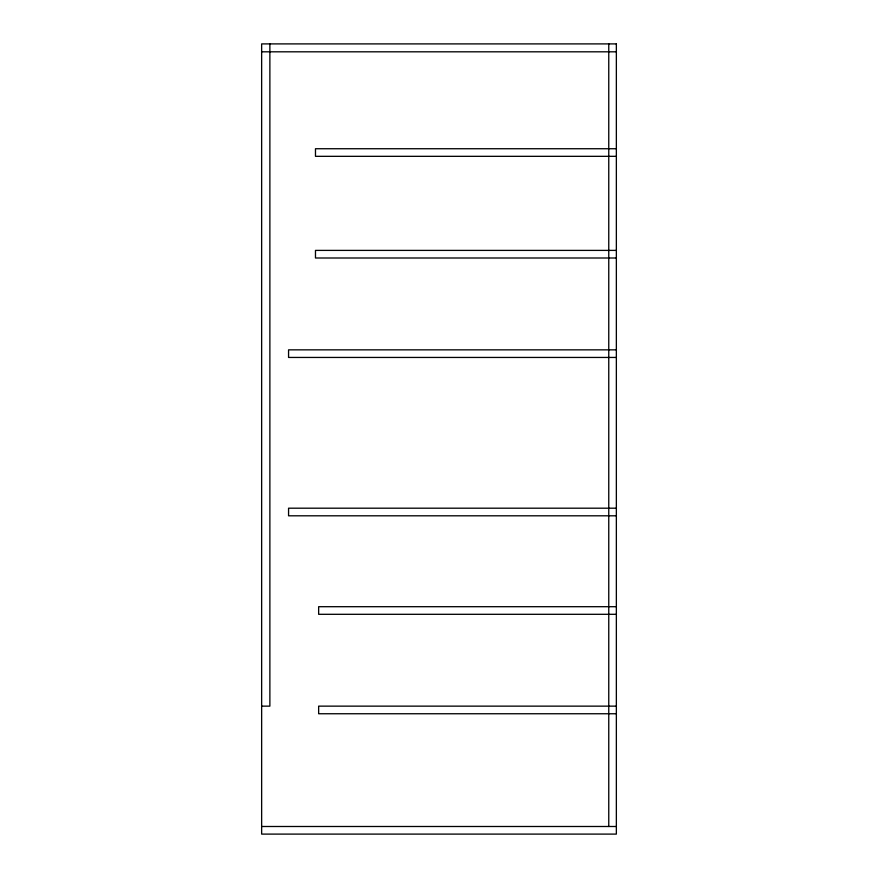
<?xml version="1.0" encoding="UTF-8"?>
<svg xmlns="http://www.w3.org/2000/svg" width="878" height="878" viewBox="0 0 878 878"><rect width="100%" height="100%" fill="white"/><g stroke="black" fill="none" stroke-linecap="round" stroke-linejoin="round"><path stroke-width="1.32" d="M261.644 51.813L616.356 51.813M616.356 148.733L315.476 148.733L315.476 156.328L616.356 156.328M616.356 250.395L315.476 250.395L315.476 258L616.356 258M616.356 349.85L288.566 349.85L288.566 357.445L616.356 357.445M616.356 508.197L288.566 508.197L288.566 515.803L616.356 515.803M616.356 606.698L318.648 606.698L318.648 614.304L616.356 614.304M261.644 706.142L269.875 706.142L269.875 43.9M616.356 706.142L318.648 706.142L318.648 713.748L616.356 713.748M261.644 826.494L616.356 826.494M608.761 43.9L608.761 826.494M616.356 43.9L261.644 43.9L261.644 834.1L616.356 834.1L616.356 43.9"/></g></svg>
